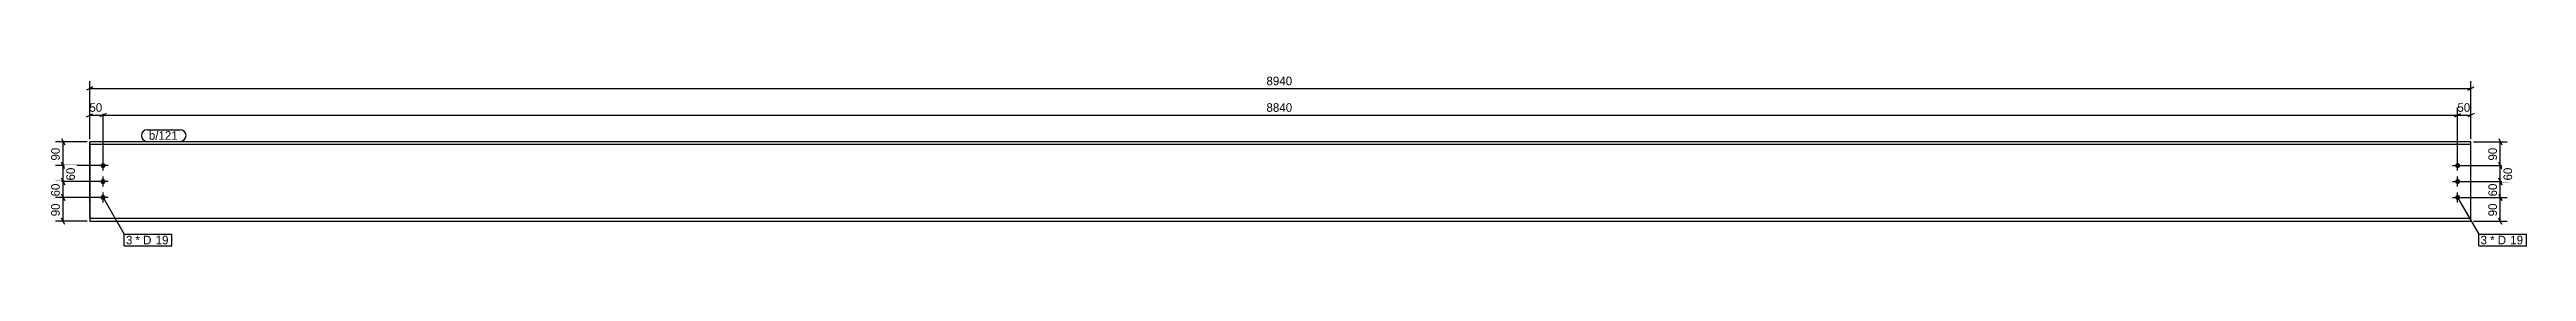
# Model space of a CAD drawing. Header units: millimetres. Extents: x 26 to 9325, y 32 to 675.
import ezdxf

# ---------------------------------------------------------------- set-up
doc = ezdxf.new("R2010")
doc.units = ezdxf.units.MM
doc.linetypes.add('DXK_LINE_DOT4', pattern=[0.9408, 0.4704, -0.4704])
doc.styles.add('Comic Sans MS', font='COMIC.TTF', dxfattribs={"height": 0.2})

msp = doc.modelspace()

# ---------------------------------------------------------------- hatches: boundary and pattern name
at = {"linetype": 'Continuous'}
for points in [[(216.9, 334.6), (217.1, 336.5), (217.7, 338.4), (218.7, 340.1), (220, 341.6), (221.7, 342.8), (223.5, 343.6), (225.4, 344), (227.4, 344), (229.3, 343.6), (231.2, 342.8), (232.8, 341.6), (234.1, 340.1), (235.1, 338.4), (235.7, 336.5), (235.9, 334.6), (235.7, 332.6), (235.1, 330.7), (234.1, 329), (232.8, 327.5), (231.2, 326.3), (229.3, 325.5), (227.4, 325.1), (225.4, 325.1), (223.5, 325.5), (221.7, 326.3), (220, 327.5), (218.7, 329), (217.7, 330.7), (217.1, 332.6)], [(216.9, 274.6), (217.1, 276.5), (217.7, 278.4), (218.7, 280.1), (220, 281.6), (221.7, 282.8), (223.5, 283.6), (225.4, 284), (227.4, 284), (229.3, 283.6), (231.2, 282.8), (232.8, 281.6), (234.1, 280.1), (235.1, 278.4), (235.7, 276.5), (235.9, 274.6), (235.7, 272.6), (235.1, 270.7), (234.1, 269), (232.8, 267.5), (231.2, 266.3), (229.3, 265.5), (227.4, 265.1), (225.4, 265.1), (223.5, 265.5), (221.7, 266.3), (220, 267.5), (218.7, 269), (217.7, 270.7), (217.1, 272.6)], [(9056.9, 334.6, -1), (9075.9, 334.6, -1)], [(9056.9, 274.6, -1), (9075.9, 274.6, -1)], [(216.9, 214.6), (217.1, 216.5), (217.7, 218.4), (218.7, 220.1), (220, 221.6), (221.7, 222.8), (223.5, 223.6), (225.4, 224), (227.4, 224), (229.3, 223.6), (231.2, 222.8), (232.8, 221.6), (234.1, 220.1), (235.1, 218.4), (235.7, 216.5), (235.9, 214.6), (235.7, 212.6), (235.1, 210.7), (234.1, 209), (232.8, 207.5), (231.2, 206.3), (229.3, 205.5), (227.4, 205.1), (225.4, 205.1), (223.5, 205.5), (221.7, 206.3), (220, 207.5), (218.7, 209), (217.7, 210.7), (217.1, 212.6)], [(9056.9, 214.6, -1), (9075.9, 214.6, -1)]]:
    msp.add_hatch(color=3, dxfattribs=at).paths.add_polyline_path(points)

# ---------------------------------------------------------------- linework, layer by layer
at = {"color": 8, "linetype": 'Continuous'}
for p, q in [((176.4, 624.6), (9116.4, 624.6)), ((164.4, 518.6), (188.4, 530.6)), ((176.4, 434.6), (176.4, 553)), ((176.4, 524.6), (226.4, 524.6)), ((238.4, 530.6), (214.4, 518.6)), ((238.4, 530.6), (214.4, 518.6)), ((226.4, 344.6), (226.4, 553)), ((226.4, 344.6), (226.4, 553)), ((9054.4, 518.6), (9078.4, 530.6)), ((9066.4, 344.6), (9066.4, 553)), ((9066.4, 524.6), (9116.4, 524.6)), ((9128.4, 530.6), (9104.4, 518.6)), ((9116.4, 434.6), (9116.4, 553)), ((166.4, 424.6), (48, 424.6)), ((70.4, 436.6), (82.4, 412.6)), ((76.4, 334.6), (76.4, 424.6)), ((9126.4, 424.6), (9252, 424.6)), ((9220.4, 436.6), (9232.4, 412.6)), ((9226.4, 334.6), (9226.4, 424.6)), ((216.4, 334.6), (48, 334.6)), ((82.4, 322.6), (70.4, 346.6)), ((82.4, 262.6), (70.4, 286.6)), ((9076.4, 334.6), (9252, 334.6)), ((9220.4, 286.6), (9232.4, 262.6)), ((216.4, 214.6), (48, 214.6)), ((216.4, 274.6), (50.8, 274.6)), ((9076.4, 274.6), (9252, 274.6)), ((9076.4, 214.6), (9252, 214.6)), ((9232.4, 202.6), (9220.4, 226.6)), ((9226.4, 214.6), (9226.4, 274.6)), ((166.4, 124.6), (48, 124.6)), ((82.4, 112.6), (70.4, 136.6)), ((9126.4, 124.6), (9252, 124.6)), ((9232.4, 112.6), (9220.4, 136.6))]:
    msp.add_line(p, q, dxfattribs=at)
at = {"color": 7, "linetype": 'Continuous'}
for p, q in [((176.4, 413.9), (176.4, 424.6)), ((9116.4, 424.6), (176.4, 424.6)), ((176.4, 413.9), (176.4, 135.3)), ((9116.4, 413.9), (176.4, 413.9)), ((9116.4, 124.6), (9116.4, 424.6)), ((9116.4, 135.3), (176.4, 135.3)), ((176.4, 135.3), (176.4, 124.6)), ((176.4, 124.6), (9116.4, 124.6))]:
    msp.add_line(p, q, dxfattribs=at)
at = {"color": 7, "linetype": 'DXK_LINE_DOT4'}
for p, q in [((176.4, 424.6), (176.4, 424.6)), ((176.4, 424.6), (176.4, 413.9)), ((176.4, 135.3), (176.4, 413.9)), ((176.4, 413.9), (176.4, 413.9)), ((176.4, 413.9), (176.4, 413.9)), ((176.4, 413.9), (176.4, 413.9)), ((176.4, 135.3), (176.4, 135.3)), ((176.4, 135.3), (176.4, 135.3)), ((176.4, 135.3), (176.4, 124.6))]:
    msp.add_line(p, q, dxfattribs=at)
at = {"color": 3, "linetype": 'Continuous'}
for p, q in [((245.4, 334.6), (207.4, 334.6)), ((226.4, 315.6), (226.4, 353.6)), ((226.4, 255.6), (226.4, 293.6)), ((9047.4, 334.6), (9085.4, 334.6)), ((9066.4, 315.6), (9066.4, 353.6)), ((9066.4, 255.6), (9066.4, 293.6)), ((245.4, 274.6), (207.4, 274.6)), ((245.4, 214.6), (207.4, 214.6)), ((226.4, 195.6), (226.4, 233.6)), ((9047.4, 274.6), (9085.4, 274.6)), ((9047.4, 214.6), (9085.4, 214.6)), ((9066.4, 195.6), (9066.4, 233.6))]:
    msp.add_line(p, q, dxfattribs=at)

# ---------------------------------------------------------------- wipeouts: each hides what was drawn before it
at = {"color": 0}
msp.add_wipeout([(338.5, 38), (338.5, 70), (312.4, 70), (312.4, 38)], dxfattribs=at)

# ---------------------------------------------------------------- next in the draw order: wipeouts: each hides what was drawn before it
for points in [[(4704.9, 630.6), (4704.9, 675.4), (4587.9, 675.4), (4587.9, 630.6)], [(9123.8, 530.6), (9123.8, 575.4), (9058.9, 575.4), (9058.9, 530.6)], [(70.4, 412), (25.6, 412), (25.6, 347.1), (70.4, 347.1)], [(510.1, 431.6), (510.1, 463.6), (398.4, 463.6), (398.4, 431.6)], [(9220.4, 277), (9175.6, 277), (9175.6, 212.1), (9220.4, 212.1)], [(338.5, 38), (338.5, 70), (312.4, 70), (312.4, 38)], [(9178.4, 38), (9178.4, 70), (9152.4, 70), (9152.4, 38)]]:
    msp.add_wipeout(points, dxfattribs=at)

# ---------------------------------------------------------------- next in the draw order: linework, layer by layer
at = {"color": 8, "linetype": 'Continuous'}
for p, q in [((9116.4, 434.6), (9116.4, 653)), ((9104.4, 618.6), (9128.4, 630.6)), ((226.4, 524.6), (9066.4, 524.6)), ((9054.4, 518.6), (9078.4, 530.6)), ((9066.4, 344.6), (9066.4, 553)), ((216.4, 334.6), (50.8, 334.6)), ((70.4, 346.6), (82.4, 322.6)), ((76.4, 274.6), (76.4, 334.6)), ((9232.4, 322.6), (9220.4, 346.6)), ((9232.4, 262.6), (9220.4, 286.6)), ((9076.4, 274.6), (9254.8, 274.6)), ((9076.4, 214.6), (9252, 214.6)), ((9226.4, 124.6), (9226.4, 214.6))]:
    msp.add_line(p, q, dxfattribs=at)

# ---------------------------------------------------------------- next in the draw order: texts
at = {"color": 3, "style": 'Comic Sans MS'}
for s, p in [('8940', (4594.3, 637)), ('50', (9065.3, 537))]:
    msp.add_text(s, height=32.38, dxfattribs=at).set_placement(p)
for s, p in [('90', (64, 353.5)), ('60', (9214, 218.5))]:
    msp.add_text(s, height=32.38, rotation=90.00021, dxfattribs=at).set_placement(p)

# ---------------------------------------------------------------- next in the draw order: wipeouts: each hides what was drawn before it
at = {"color": 0}
for points in [[(510.1, 431.6), (510.1, 463.6), (398.4, 463.6), (398.4, 431.6)], [(414.3, 38), (414.3, 70), (348.1, 70), (348.1, 38)], [(9178.4, 38), (9178.4, 70), (9152.4, 70), (9152.4, 38)]]:
    msp.add_wipeout(points, dxfattribs=at)

# ---------------------------------------------------------------- next in the draw order: linework, layer by layer
at = {"color": 7, "linetype": 'Continuous'}
for p, q in [((392.4, 469.6), (516.1, 469.6)), ((392.4, 425.6), (516.1, 425.6))]:
    msp.add_line(p, q, dxfattribs=at)
for centre, start, end in [((392.4, 447.6), 90, 270), ((516.1, 447.6), 270, 90)]:
    msp.add_arc(centre, 22, start, end, dxfattribs=at)

# ---------------------------------------------------------------- next in the draw order: texts
at = {"color": 3, "style": 'Comic Sans MS'}
msp.add_text('b/121', height=32.38, dxfattribs=at).set_placement((398.4, 431.6))

# ---------------------------------------------------------------- next in the draw order: wipeouts: each hides what was drawn before it
at = {"color": 0}
for points in [[(233.9, 530.6), (233.9, 575.4), (168.9, 575.4), (168.9, 530.6)], [(4704.9, 530.6), (4704.9, 575.4), (4587.9, 575.4), (4587.9, 530.6)], [(9220.4, 412), (9175.6, 412), (9175.6, 347.1), (9220.4, 347.1)], [(127.2, 337), (82.4, 337), (82.4, 272.1), (127.2, 272.1)], [(414.3, 38), (414.3, 70), (348.1, 70), (348.1, 38)], [(9254.2, 38), (9254.2, 70), (9188, 70), (9188, 38)]]:
    msp.add_wipeout(points, dxfattribs=at)

# ---------------------------------------------------------------- next in the draw order: linework, layer by layer
at = {"color": 8, "linetype": 'Continuous'}
for p, q in [((176.4, 434.6), (176.4, 653)), ((188.4, 630.6), (164.4, 618.6)), ((70.4, 286.6), (82.4, 262.6)), ((9076.4, 334.6), (9254.8, 334.6)), ((9220.4, 346.6), (9232.4, 322.6)), ((9226.4, 274.6), (9226.4, 334.6)), ((216.4, 274.6), (48, 274.6)), ((82.4, 202.6), (70.4, 226.6)), ((76.4, 214.6), (76.4, 274.6))]:
    msp.add_line(p, q, dxfattribs=at)
at = {"color": 7, "linetype": 'Continuous'}
for p in [(226.4, 214.6), (306.4, 32)]:
    msp.add_line(p, (306.4, 76), dxfattribs=at)

# ---------------------------------------------------------------- next in the draw order: texts
at = {"color": 3, "style": 'Comic Sans MS'}
for s, height, p in [('50', 32.38, (175.3, 537)), ('8840', 32.38, (4594.3, 537)), ('3', 32.4, (312.4, 38))]:
    msp.add_text(s, height=height, dxfattribs=at).set_placement(p)
for s, p in [('90', (9214, 353.5)), ('60', (120.8, 278.5))]:
    msp.add_text(s, height=32.38, rotation=90.00021, dxfattribs=at).set_placement(p)

# ---------------------------------------------------------------- next in the draw order: wipeouts: each hides what was drawn before it
at = {"color": 0}
for points in [[(469.1, 38), (469.1, 70), (423.9, 70), (423.9, 38)], [(9254.2, 38), (9254.2, 70), (9188, 70), (9188, 38)]]:
    msp.add_wipeout(points, dxfattribs=at)

# ---------------------------------------------------------------- next in the draw order: linework, layer by layer
at = {"color": 7, "linetype": 'Continuous'}
msp.add_line((9146.4, 32), (9146.4, 76), dxfattribs=at)

# ---------------------------------------------------------------- next in the draw order: texts
at = {"color": 3, "style": 'Comic Sans MS'}
msp.add_text('3', height=32.4, dxfattribs=at).set_placement((9152.4, 38))

# ---------------------------------------------------------------- next in the draw order: wipeouts: each hides what was drawn before it
at = {"color": 0}
for points in [[(9277.2, 337), (9232.4, 337), (9232.4, 272.1), (9277.2, 272.1)], [(70.4, 277), (25.6, 277), (25.6, 212.1), (70.4, 212.1)], [(469.1, 38), (469.1, 70), (423.9, 70), (423.9, 38)], [(9309.1, 38), (9309.1, 70), (9263.8, 70), (9263.8, 38)]]:
    msp.add_wipeout(points, dxfattribs=at)

# ---------------------------------------------------------------- next in the draw order: linework, layer by layer
at = {"color": 8, "linetype": 'Continuous'}
for p, q in [((216.4, 214.6), (48, 214.6)), ((70.4, 226.6), (82.4, 202.6)), ((76.4, 124.6), (76.4, 214.6)), ((9220.4, 226.6), (9232.4, 202.6))]:
    msp.add_line(p, q, dxfattribs=at)
at = {"color": 7, "linetype": 'Continuous'}
for p, q in [((306.4, 76), (484.7, 76)), ((306.4, 32), (484.7, 32)), ((484.7, 32), (484.7, 76))]:
    msp.add_line(p, q, dxfattribs=at)

# ---------------------------------------------------------------- next in the draw order: texts
at = {"color": 3, "style": 'Comic Sans MS'}
for p in [(9270.8, 278.5), (64, 218.5)]:
    msp.add_text('60', height=32.38, rotation=90.00021, dxfattribs=at).set_placement(p)
for s, p in [('* D', (348.1, 38)), ('19', (423.9, 38))]:
    msp.add_text(s, height=32.38, dxfattribs=at).set_placement(p)

# ---------------------------------------------------------------- next in the draw order: wipeouts: each hides what was drawn before it
at = {"color": 0}
msp.add_wipeout([(9309.1, 38), (9309.1, 70), (9263.8, 70), (9263.8, 38)], dxfattribs=at)

# ---------------------------------------------------------------- next in the draw order: linework, layer by layer
at = {"color": 7, "linetype": 'Continuous'}
for p, q in [((9146.4, 76), (9324.7, 76)), ((9146.4, 32), (9324.7, 32)), ((9324.7, 32), (9324.7, 76))]:
    msp.add_line(p, q, dxfattribs=at)

# ---------------------------------------------------------------- next in the draw order: texts
at = {"color": 3, "style": 'Comic Sans MS'}
for s, p in [('* D', (9188, 38)), ('19', (9263.8, 38))]:
    msp.add_text(s, height=32.38, dxfattribs=at).set_placement(p)

# ---------------------------------------------------------------- next in the draw order: wipeouts: each hides what was drawn before it
at = {"color": 0}
for points in [[(70.4, 202), (25.6, 202), (25.6, 137.1), (70.4, 137.1)], [(9220.4, 202), (9175.6, 202), (9175.6, 137.1), (9220.4, 137.1)]]:
    msp.add_wipeout(points, dxfattribs=at)

# ---------------------------------------------------------------- next in the draw order: linework, layer by layer
at = {"color": 7, "linetype": 'Continuous'}
msp.add_line((9066.4, 214.6), (9146.4, 76), dxfattribs=at)

# ---------------------------------------------------------------- next in the draw order: texts
at = {"color": 3, "style": 'Comic Sans MS'}
for p in [(64, 143.5), (9214, 143.5)]:
    msp.add_text('90', height=32.38, rotation=90.00021, dxfattribs=at).set_placement(p)

doc.saveas('drawing.dxf')
